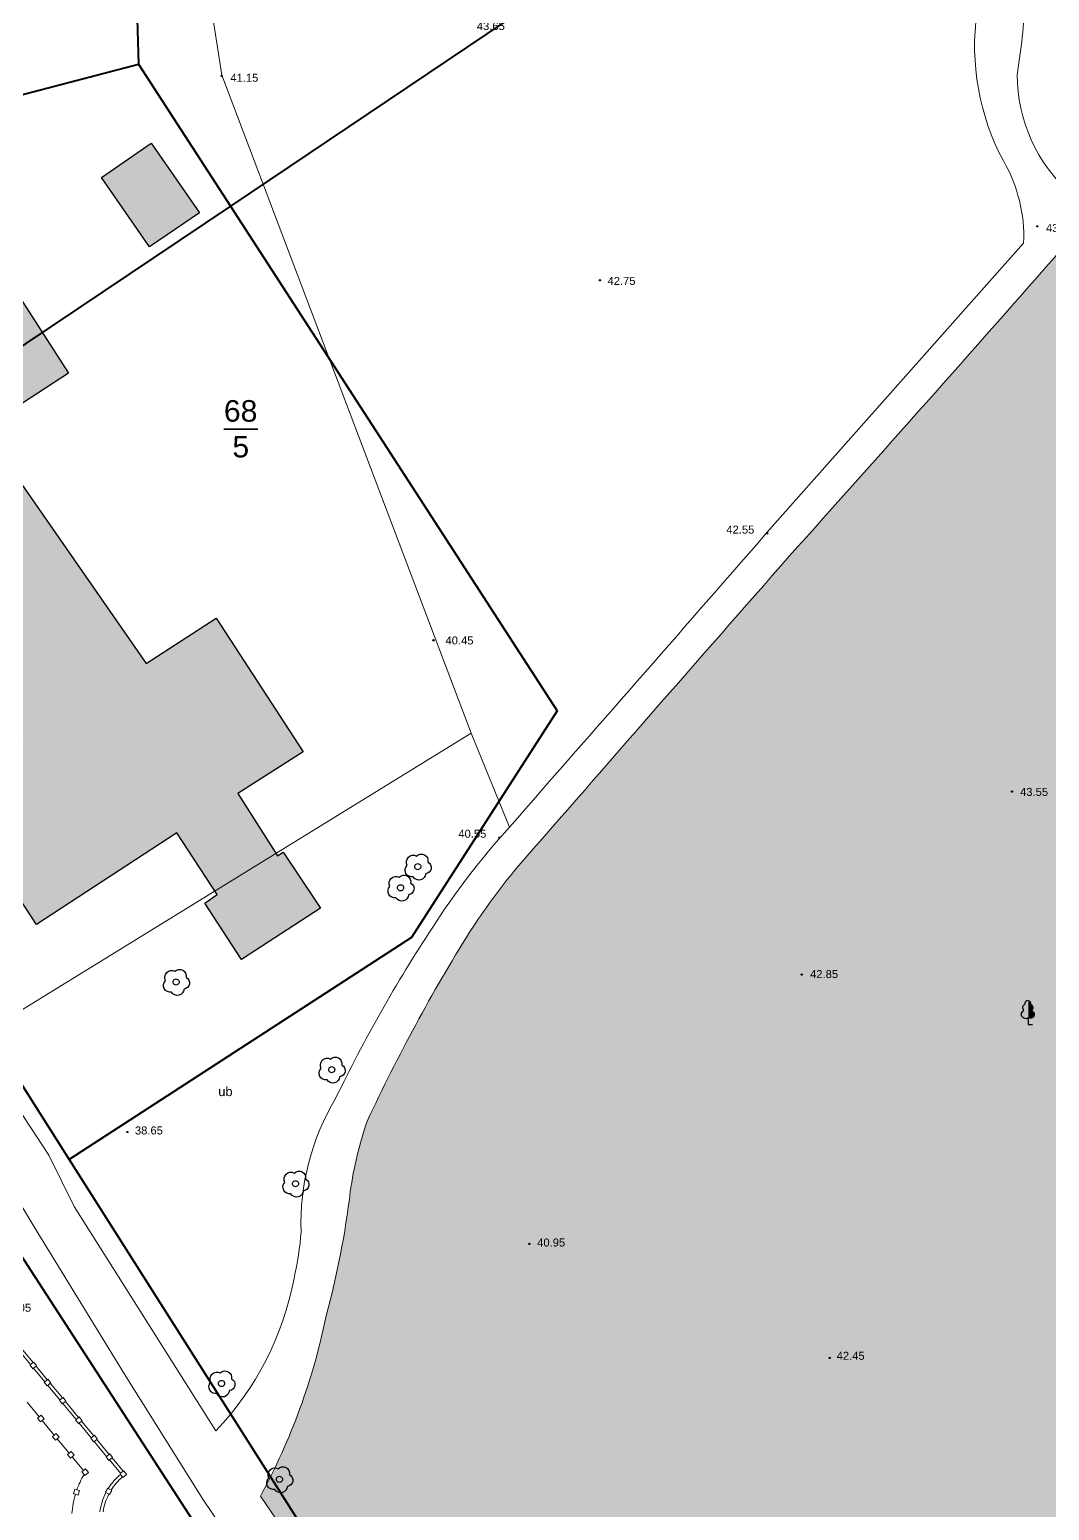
# Model space of a CAD drawing. Header units: metres. Extents: x 363857 to 365179, y 5807840 to 5809004.
# Drawn here: x 364695.1 to 364777.9, y 5808546.1 to 5808666.3 of the extents above; entities that cross this region are included whole.
import ezdxf

# ---------------------------------------------------------------- set-up
doc = ezdxf.new("R2010")
doc.units = ezdxf.units.M
doc.header["$LTSCALE"] = 0.5
doc.layers.get('0').update_dxf_attribs({"color": 1, "linetype": 'CONTINUOUS'})
for name, color, linetype in [('Flurstücksgrenze', 5, 'CONTINUOUS'), ('Stk.Befestigungsarten', 1, 'CONTINUOUS'), ('Stk.Bäume', 1, 'CONTINUOUS'), ('Stk.Einfriedungen', 1, 'CONTINUOUS'), ('Stk.Gebäude', 202, 'CONTINUOUS'), ('Stk.Geländehöhen', 1, 'CONTINUOUS'), ('Stk.Topografie allgemein', 1, 'CONTINUOUS'), ('Stk.Waldflächen', 1, 'CONTINUOUS')]:
    doc.layers.add(name, color=color, linetype=linetype)
doc.styles.add('TA  11.0401.0000', font='Arial.ttf')

# ---------------------------------------------------------------- blocks, each defined once
blk = doc.blocks.new('S11..60')
at = {"color": 0, "lineweight": -2}
for points in [[(0.165, 0.075, -0.7675055), (0.13, -0.115, -0.7475991), (-0.075, -0.165, -0.7388858), (-0.175, 0.02, -0.7315501), (-0.02, 0.175, -0.7388858)], [(0.0433, -0.025, -0.5773503), (-0.0433, -0.025, -0.5773503), (0, 0.05, -0.5773503)]]:
    blk.add_lwpolyline(points, format="xyb", close=True, dxfattribs=at)
blk = doc.blocks.new('Geländehöhe')
at = {"color": 0, "lineweight": -2}
for points in [[(0.0087, -0.005, -0.5773503), (-0.0087, -0.005, -0.5773503), (0, 0.01, -0.5773503)], [(0.0043, -0.0025, -0.5773503), (-0.0043, -0.0025, -0.5773503), (0, 0.005, -0.5773503)]]:
    blk.add_lwpolyline(points, format="xyb", close=True, dxfattribs=at)
blk = doc.blocks.new('S11..150')
at = {"lineweight": -2}
blk.add_hatch(color=0, dxfattribs=at).paths.add_polyline_path([(0, 0.055), (0, 0.2), (0.0074, 0.199), (0.0142, 0.196), (0.0197, 0.191), (0.0236, 0.1846), (0.0254, 0.1774), (0.025, 0.17), (0.0326, 0.1648), (0.0386, 0.1578), (0.0426, 0.1495), (0.0442, 0.1404), (0.0435, 0.1312), (0.0403, 0.1225), (0.035, 0.115), (0.0434, 0.1099), (0.0501, 0.1026), (0.0545, 0.0938), (0.0562, 0.0841), (0.0552, 0.0743), (0.0515, 0.0652), (0.0454, 0.0575), (0.0373, 0.0517), (0.028, 0.0485), (0.0182, 0.048), (0.0086, 0.0502)], flags=0)
at = {"color": 0, "lineweight": -2}
blk.add_lwpolyline([(0, 0.055, -1.1324178), (-0.035, 0.115, -0.4985403), (-0.025, 0.17, -0.4807787), (0, 0.2)], format="xyb", dxfattribs=at)
blk.add_lwpolyline([(0, 0.055), (0, 0), (0.035, 0)], dxfattribs=at)

msp = doc.modelspace()

# ---------------------------------------------------------------- hatches: boundary and pattern name
at = {"layer": 'Stk.Gebäude', "lineweight": 18, "true_color": 0xffffff}
for points in [[(364704.89, 5808648.69), (364700.98, 5808654.34), (364705, 5808657.12), (364708.93, 5808651.46)], [(364710.363, 5808596.112), (364707.085, 5808601.115), (364695.707, 5808593.66), (364688.634, 5808604.445), (364694.648, 5808608.389), (364684.746, 5808623.643), (364680.964, 5808621.174), (364677.968, 5808625.763), (364679.582, 5808626.817), (364676.488, 5808631.538), (364674.364, 5808630.157), (364669.139, 5808638.191), (364672.809, 5808640.588), (364674.459, 5808638.108), (364691.361, 5808649.212), (364698.294, 5808638.431), (364691.353, 5808633.927), (364704.596, 5808614.853), (364710.286, 5808618.551), (364717.343, 5808607.693), (364712.038, 5808604.292), (364715.278, 5808599.24), (364715.738, 5808599.548), (364718.764, 5808594.98), (364712.356, 5808590.814), (364709.359, 5808595.406)]]:
    msp.add_hatch(color=7, dxfattribs=at).paths.add_polyline_path(points, flags=0)
at = {"layer": 'Stk.Gebäude', "lineweight": 18, "true_color": 0xcccccc}
msp.add_hatch(color=254, dxfattribs=at).paths.add_polyline_path([(364704.89, 5808648.69), (364700.98, 5808654.34), (364705, 5808657.12), (364708.93, 5808651.46)], flags=0)
at = {"layer": 'Stk.Gebäude', "lineweight": 18}
msp.add_hatch(color=11, dxfattribs=at).paths.add_polyline_path([(364710.363, 5808596.112), (364707.085, 5808601.115), (364695.707, 5808593.66), (364688.634, 5808604.445), (364694.648, 5808608.389), (364684.746, 5808623.643), (364680.964, 5808621.174), (364677.968, 5808625.763), (364679.582, 5808626.817), (364676.488, 5808631.538), (364674.364, 5808630.157), (364669.139, 5808638.191), (364672.809, 5808640.588), (364674.459, 5808638.108), (364691.361, 5808649.212), (364698.294, 5808638.431), (364691.353, 5808633.927), (364704.596, 5808614.853), (364710.286, 5808618.551), (364717.343, 5808607.693), (364712.038, 5808604.292), (364715.278, 5808599.24), (364715.738, 5808599.548), (364718.764, 5808594.98), (364712.356, 5808590.814), (364709.359, 5808595.406)], flags=0)
at = {"layer": 'Stk.Waldflächen', "lineweight": 18, "true_color": 0xb3ff7f}
for points in [[(364834.5256, 5808670.6513), (364837.9191, 5808671.312), (364841.5183, 5808671.9712), (364845.2522, 5808672.7375), (364846.4928, 5808673.0607), (364849.5965, 5808674.2842), (364855.2546, 5808677.0817), (364858.0769, 5808678.4137, 0.00659617), (364861.4913, 5808680.2318), (364867.143, 5808684.1098), (364870.9568, 5808686.7085), (364873.8923, 5808688.74), (364875.6107, 5808690.032), (364878.3685, 5808692.5438), (364880.9171, 5808695.2595), (364883.4426, 5808697.8779), (364886.9153, 5808701.4382), (364891.6016, 5808706.1679), (364893.9892, 5808708.6349), (364896.1163, 5808710.7998, -0.02340938), (364898.3267, 5808712.6448), (364902.1431, 5808715.1181), (364913.9288, 5808650.2829), (364906.361, 5808645.4922), (364899.4783, 5808641.3161), (364892.4106, 5808637.0941), (364885.4919, 5808632.9378), (364879.0673, 5808629.1542), (364878.389, 5808628.706), (364874.5208, 5808624.2362), (364869.0151, 5808618.1377), (364864.7578, 5808613.4676), (364858.2461, 5808606.233), (364856.1056, 5808603.8311), (364713.8791, 5808547.2331, 0.07437435), (364719.2176, 5808561.8705, 0.03628844), (364721.1798, 5808571.974, -0.04753838), (364722.5687, 5808577.7356, -0.0299755), (364730.8656, 5808593.0496, -0.02890453), (364734.6832, 5808598.2443, -0.00107566), (364756.8142, 5808623.5757, 0.00244497), (364779.0305, 5808648.6247, -0.00655085), (364784.3234, 5808652.9687, 0.00459734), (364800.0792, 5808668.8852, -0.10698131), (364807.0288, 5808673.8447, -0.18291567), (364814.3456, 5808674.0048, 0.028146), (364819.447, 5808671.5425, 0.16013567), (364829.822, 5808670.0503, -0.00502915)], [(364856.1056, 5808603.8311), (364866.0623, 5808600.2262), (364875.1949, 5808596.9995), (364881.8111, 5808594.6518), (364887.4852, 5808592.6483), (364895.9869, 5808589.2956), (364906.0928, 5808585.2734), (364917.4822, 5808580.7702), (364921.6797, 5808578.0866), (364934.3953, 5808570.256), (364780.8809, 5808445.1211), (364779.0683, 5808447.3369), (364774.0009, 5808454.437), (364764.6455, 5808468.6726), (364761.6172, 5808473.7248), (364755.9606, 5808483.3852), (364743.58, 5808502.6026), (364733.2593, 5808517.6359), (364726.0778, 5808529.9147), (364716.5473, 5808543.3564), (364713.8791, 5808547.2331)]]:
    msp.add_hatch(color=71, dxfattribs=at).paths.add_polyline_path(points, flags=0)

# ---------------------------------------------------------------- linework, layer by layer
at = {"layer": 'Flurstücksgrenze', "color": 7, "linetype": 'Continuous', "lineweight": 40}
for p, q in [((364701.161, 5808758.62), (364703.994, 5808663.529)), ((364733.825, 5808667.048), (364711.445, 5808652.017)), ((364711.445, 5808652.017), (364737.974, 5808611.024)), ((364667.835, 5808622.738), (364698.368, 5808574.568)), ((364737.974, 5808611.024), (364726.141, 5808592.62)), ((364726.141, 5808592.62), (364698.368, 5808574.568)), ((364698.368, 5808574.568), (364746.144, 5808499.196)), ((364692.76, 5808569.416), (364773.383, 5808444.993))]:
    msp.add_line(p, q, dxfattribs=at)
at = {"layer": 'Flurstücksgrenze', "color": 7, "linetype": 'Continuous', "lineweight": 35}
msp.add_line((364710.9175, 5808633.9), (364713.6825, 5808633.9), dxfattribs=at)
at = {"layer": 'Flurstücksgrenze', "color": 7, "linetype": 'Continuous', "lineweight": 40}
msp.add_lwpolyline([(364656.744, 5808651.166), (364703.994, 5808663.529), (364711.445, 5808652.017), (364667.835, 5808622.738), (364657.731, 5808639.981), (364656.744, 5808651.166)], close=True, dxfattribs=at)
at = {"layer": 'Stk.Einfriedungen', "color": 7, "linetype": 'Continuous', "lineweight": 18}
for p, q in [((364695.2271, 5808557.9142), (364694.1269, 5808559.2538)), ((364695.429, 5808558.0779), (364694.3314, 5808559.4012)), ((364695.429, 5808558.0779), (364695.2271, 5808557.9142)), ((364695.4813, 5808558.1203), (364695.429, 5808558.0779)), ((364695.7143, 5808557.8202), (364695.4813, 5808558.1203)), ((364695.2271, 5808557.9142), (364695.1862, 5808557.8809)), ((364695.1862, 5808557.8809), (364695.4192, 5808557.5808)), ((364695.4192, 5808557.5808), (364695.4697, 5808557.6217)), ((364695.4697, 5808557.6217), (364695.6715, 5808557.7854)), ((364696.3796, 5808556.5248), (364695.4697, 5808557.6217)), ((364695.6715, 5808557.7854), (364695.7143, 5808557.8202)), ((364696.5814, 5808556.6886), (364695.6715, 5808557.7854)), ((364696.3796, 5808556.5248), (364696.3376, 5808556.4908)), ((364696.3376, 5808556.4908), (364696.5706, 5808556.1906)), ((364696.5814, 5808556.6886), (364696.3796, 5808556.5248)), ((364696.5706, 5808556.1906), (364696.6221, 5808556.2323)), ((364696.6328, 5808556.7302), (364696.5814, 5808556.6886)), ((364696.6221, 5808556.2323), (364696.8239, 5808556.3961)), ((364697.6023, 5808555.0483), (364696.6221, 5808556.2323)), ((364696.8656, 5808556.43), (364696.6328, 5808556.7302)), ((364696.8239, 5808556.3961), (364696.8656, 5808556.43)), ((364697.8041, 5808555.212), (364696.8239, 5808556.3961)), ((364697.6023, 5808555.0483), (364697.5657, 5808555.0186)), ((364697.5657, 5808555.0186), (364697.7987, 5808554.7184)), ((364697.8041, 5808555.212), (364697.6023, 5808555.0483)), ((364697.7987, 5808554.7184), (364697.8445, 5808554.7555)), ((364697.8608, 5808555.2581), (364697.8041, 5808555.212)), ((364697.8445, 5808554.7555), (364698.0464, 5808554.9193)), ((364698.9193, 5808553.4571), (364697.8445, 5808554.7555)), ((364698.0938, 5808554.9578), (364697.8608, 5808555.2581)), ((364698.0464, 5808554.9193), (364698.0938, 5808554.9578)), ((364699.1211, 5808553.621), (364698.0464, 5808554.9193)), ((364695.9252, 5808553.6686), (364695.7926, 5808553.561)), ((364695.7926, 5808553.561), (364696.0255, 5808553.2608)), ((364696.0877, 5808553.8004), (364695.9252, 5808553.6686)), ((364696.0255, 5808553.2608), (364696.1667, 5808553.3753)), ((364696.3206, 5808553.5002), (364696.0877, 5808553.8004)), ((364696.1667, 5808553.3753), (364696.3206, 5808553.5002)), ((364698.9193, 5808553.4571), (364698.8767, 5808553.4226)), ((364698.8767, 5808553.4226), (364699.1097, 5808553.1224)), ((364699.1211, 5808553.621), (364698.9193, 5808553.4571)), ((364699.1718, 5808553.662), (364699.1211, 5808553.621)), ((364699.1615, 5808553.1645), (364699.3634, 5808553.3282)), ((364699.4047, 5808553.3618), (364699.1718, 5808553.662)), ((364699.3634, 5808553.3282), (364699.4047, 5808553.3618)), ((364700.3521, 5808552.1337), (364699.3634, 5808553.3282)), ((364697.1452, 5808552.187), (364697.0077, 5808552.0756)), ((364697.0077, 5808552.0756), (364697.2407, 5808551.7754)), ((364697.3028, 5808552.315), (364697.1452, 5808552.187)), ((364697.5358, 5808552.0148), (364697.3028, 5808552.315)), ((364699.1097, 5808553.1224), (364699.1615, 5808553.1645)), ((364700.1503, 5808551.9699), (364699.1615, 5808553.1645)), ((364700.3521, 5808552.1337), (364700.1503, 5808551.9699)), ((364700.4029, 5808552.1748), (364700.3521, 5808552.1337)), ((364700.6358, 5808551.8746), (364700.4029, 5808552.1748)), ((364697.2407, 5808551.7754), (364697.3867, 5808551.8938)), ((364697.3867, 5808551.8938), (364697.5358, 5808552.0148)), ((364698.5212, 5808550.8537), (364698.3545, 5808550.7185)), ((364698.7542, 5808550.5535), (364698.5212, 5808550.8537)), ((364700.1503, 5808551.9699), (364700.1078, 5808551.9354)), ((364700.1078, 5808551.9354), (364700.3408, 5808551.6352)), ((364700.3408, 5808551.6352), (364700.3925, 5808551.6772)), ((364700.3925, 5808551.6772), (364700.5945, 5808551.841)), ((364701.3976, 5808550.4631), (364700.3925, 5808551.6772)), ((364700.5945, 5808551.841), (364700.6358, 5808551.8746)), ((364701.5995, 5808550.6269), (364700.5945, 5808551.841)), ((364698.3545, 5808550.7185), (364698.2261, 5808550.6143)), ((364698.2261, 5808550.6143), (364698.4591, 5808550.3141)), ((364698.4591, 5808550.3141), (364698.596, 5808550.4252)), ((364698.596, 5808550.4252), (364698.7542, 5808550.5535)), ((364701.3976, 5808550.4631), (364701.355, 5808550.4285)), ((364701.355, 5808550.4285), (364701.588, 5808550.1283)), ((364701.5995, 5808550.6269), (364701.3976, 5808550.4631)), ((364701.588, 5808550.1283), (364701.6399, 5808550.1704)), ((364701.6501, 5808550.6679), (364701.5995, 5808550.6269)), ((364701.6399, 5808550.1704), (364701.8417, 5808550.3341)), ((364702.5346, 5808549.0894), (364701.6399, 5808550.1704)), ((364701.8831, 5808550.3677), (364701.6501, 5808550.6679)), ((364701.8417, 5808550.3341), (364701.8831, 5808550.3677)), ((364702.7365, 5808549.2533), (364701.8417, 5808550.3341)), ((364699.5169, 5808549.3068), (364699.3885, 5808549.2026)), ((364699.3885, 5808549.2026), (364699.562, 5808548.9792)), ((364699.6837, 5808549.442), (364699.5169, 5808549.3068)), ((364699.562, 5808548.9792), (364699.6215, 5808548.9025)), ((364699.6215, 5808548.9025), (364699.9166, 5808549.1419)), ((364699.9166, 5808549.1419), (364699.6837, 5808549.442)), ((364702.5346, 5808549.0894), (364702.492, 5808549.0549)), ((364702.492, 5808549.0549), (364702.5343, 5808549.0005)), ((364702.5343, 5808549.0005), (364702.6938, 5808548.795)), ((364702.7365, 5808549.2533), (364702.5346, 5808549.0894)), ((364702.6938, 5808548.795), (364702.725, 5808548.7547)), ((364702.725, 5808548.7547), (364703.0201, 5808548.9941)), ((364702.7871, 5808549.2943), (364702.7365, 5808549.2533)), ((364703.0201, 5808548.9941), (364702.7871, 5808549.2943)), ((364698.8199, 5808547.7869), (364698.716, 5808547.4214)), ((364698.716, 5808547.4214), (364698.8615, 5808547.3835)), ((364698.9804, 5808547.7451), (364698.8199, 5808547.7869)), ((364698.8615, 5808547.3835), (364699.0837, 5808547.3254)), ((364699.1876, 5808547.6909), (364698.9804, 5808547.7451)), ((364699.0837, 5808547.3254), (364699.1876, 5808547.6909)), ((364701.4897, 5808547.8812), (364701.2962, 5808547.5542)), ((364701.2962, 5808547.5542), (364701.3464, 5808547.523)), ((364701.3464, 5808547.523), (364701.5679, 5808547.3855)), ((364701.535, 5808547.8531), (364701.4897, 5808547.8812)), ((364701.7558, 5808547.716), (364701.535, 5808547.8531)), ((364701.5679, 5808547.3855), (364701.6191, 5808547.3536)), ((364701.6191, 5808547.3536), (364701.8125, 5808547.6807)), ((364701.8125, 5808547.6807), (364701.7558, 5808547.716))]:
    msp.add_line(p, q, dxfattribs=at)
for centre, radius, start, end in [((364705.6319, 5808545.2938), 4.8306, 129.885271, 148.007887), ((364705.6318, 5808545.2938), 4.5706, 130.00061, 147.997009), ((364705.6321, 5808545.2941), 4.8306, 152.522162, 171.954774), ((364705.632, 5808545.2942), 4.5706, 152.770918, 171.724314)]:
    msp.add_arc(centre, radius, start, end, dxfattribs=at)
at = {"layer": 'Stk.Gebäude', "color": 7, "linetype": 'Continuous', "lineweight": 25}
msp.add_lwpolyline([(364704.89, 5808648.69), (364700.98, 5808654.34), (364705, 5808657.12), (364708.93, 5808651.46), (364704.89, 5808648.69)], close=True, dxfattribs=at)
msp.add_lwpolyline([(364691.361, 5808649.212), (364698.294, 5808638.431), (364691.353, 5808633.927), (364704.596, 5808614.853), (364710.286, 5808618.551), (364717.343, 5808607.693), (364712.038, 5808604.292), (364715.278, 5808599.24), (364715.738, 5808599.548), (364718.764, 5808594.98), (364712.356, 5808590.814), (364709.359, 5808595.406), (364710.363, 5808596.112), (364710.363, 5808596.112), (364707.085, 5808601.115), (364695.707, 5808593.66), (364688.634, 5808604.445)], dxfattribs=at)
at = {"layer": 'Stk.Topografie allgemein', "color": 7, "linetype": 'Continuous', "lineweight": 9}
for p, q in [((364695.2944, 5808763.2039), (364710.7458, 5808662.6564)), ((364710.7458, 5808662.6564), (364730.9987, 5808609.2159)), ((364775.8385, 5808649.0019), (364754.8147, 5808625.2794)), ((364730.9987, 5808609.2159), (364694.0101, 5808586.411)), ((364730.9987, 5808609.2159), (364734.0912, 5808601.5657)), ((364696.7078, 5808574.9151), (364691.6904, 5808582.5532)), ((364688.7824, 5808580.2713), (364695.5232, 5808569.1124)), ((364698.7619, 5808570.7522), (364696.7078, 5808574.9151)), ((364698.7619, 5808570.7522), (364710.2694, 5808552.5441)), ((364702.8534, 5808557.1487), (364695.5232, 5808569.1124)), ((364709.2158, 5808546.9919), (364702.8534, 5808557.1487)), ((364713.8791, 5808547.2331), (364716.5473, 5808543.3564)), ((364722.5594, 5808527.1831), (364709.2158, 5808546.9919))]:
    msp.add_line(p, q, dxfattribs=at)
at = {"layer": 'Stk.Topografie allgemein', "color": 7, "linetype": 'Continuous', "lineweight": 18}
for p, q in [((364695.9252, 5808553.6686), (364694.948, 5808554.8553)), ((364697.1452, 5808552.187), (364696.1667, 5808553.3753)), ((364698.3545, 5808550.7185), (364697.3867, 5808551.8938)), ((364699.5169, 5808549.3068), (364698.596, 5808550.4252))]:
    msp.add_line(p, q, dxfattribs=at)
at = {"layer": 'Stk.Topografie allgemein', "color": 7, "linetype": 'Continuous', "lineweight": 9}
for centre, radius, start, end in [((364724.5947, 5808671.0722), 51.4069, 350.608215, 357.49356), ((364791.6244, 5808665.0086), 19.7667, 171.995574, 208.123479), ((364788.3312, 5808662.7299), 13.0188, 180.204805, 228.211439), ((364763.5071, 5808649.513), 12.342, 357.626392, 30.037804), ((362206.6538, 5810907.7242), 3423.5438, 318.1495712, 318.7099152), ((357542.9941, 5814906.8071), 9563.8876, 318.75532203, 318.94399103), ((370633.1744, 5803467.3088), 7817.8448, 138.73436636, 138.98088836), ((364780.3952, 5808559.6306), 62.4709, 137.834476, 147.313474), ((364777.6667, 5808562.6555), 55.8045, 140.376433, 146.999019), ((364829.7095, 5808526.5751), 121.8329, 146.754347, 154.23491), ((364854.3234, 5808516.2574), 145.3921, 148.117906, 154.985727), ((364736.9333, 5808569.3705), 19.7587, 149.044841, 181.905721), ((364752.1055, 5808567.5672), 31.2381, 161.003376, 171.890175), ((364650.6849, 5808580.4225), 70.9994, 344.852881, 353.165931), ((364692.9343, 5808570.4649), 24.3144, 346.823161, 355.868986), ((364692.7013, 5808569.3533), 24.3144, 316.264614, 349.499766), ((364667.6187, 5808572.3972), 52.6617, 331.455249, 348.46927)]:
    msp.add_arc(centre, radius, start, end, dxfattribs=at)
at = {"layer": 'Stk.Topografie allgemein', "color": 7, "linetype": 'Continuous', "lineweight": 18}
for centre, start, end in [((364705.6887, 5808545.3377), 149.27453, 160.258837), ((364705.6892, 5808545.3392), 163.331942, 176.140196)]:
    msp.add_arc(centre, 7.1272, start, end, dxfattribs=at)

# ---------------------------------------------------------------- block references
at = {"layer": 'Stk.Bäume', "color": 7, "xscale": 4.95, "yscale": 4.95}
for p in [(364726.657, 5808598.3594), (364725.2573, 5808596.6484), (364707.0367, 5808588.9928), (364719.6702, 5808581.8717), (364716.7298, 5808572.6114), (364710.7244, 5808556.3828), (364715.4243, 5808548.596)]:
    msp.add_blockref('S11..60', p, dxfattribs=at)
at = {"layer": 'Stk.Geländehöhen', "color": 7, "xscale": 5, "yscale": 5}
for p in [(364710.7312, 5808662.5858, 41.146), (364776.9479, 5808650.3681, 43.946), (364741.4426, 5808645.987, 42.746), (364755.0334, 5808625.4341, 42.546), (364727.931, 5808616.7525, 40.446), (364774.8855, 5808604.4607, 43.546), (364733.2811, 5808600.7082, 40.546), (364757.8229, 5808589.5936, 42.846), (364703.0857, 5808576.8069, 38.646), (364735.7214, 5808567.7211, 40.946), (364760.0943, 5808558.4596, 42.446)]:
    msp.add_blockref('Geländehöhe', p, dxfattribs=at)
at = {"layer": 'Stk.Waldflächen', "color": 7, "xscale": 9.85, "yscale": 9.85}
msp.add_blockref('S11..150', (364776.2112, 5808585.541), dxfattribs=at)

# ---------------------------------------------------------------- texts
at = {"layer": 'Flurstücksgrenze', "color": 7, "lineweight": 35, "char_height": 1.75, "attachment_point": 7, "line_spacing_factor": 0.84, "style": 'TA  11.0401.0000'}
for s, insert in [('68', (364710.9175, 5808634.4775)), ('5', (364711.6088, 5808631.5725))]:
    msp.add_mtext(s, dxfattribs=dict(at, insert=insert))
at = {"layer": 'Stk.Befestigungsarten', "color": 7, "lineweight": 18, "insert": (364710.4589, 5808579.7148), "char_height": 0.75, "attachment_point": 7, "line_spacing_factor": 0.84, "style": 'TA  11.0401.0000'}
msp.add_mtext('ub', dxfattribs=at)
at = {"layer": 'Stk.Geländehöhen', "color": 7, "lineweight": 18, "char_height": 0.65, "attachment_point": 7, "line_spacing_factor": 0.84, "style": 'TA  11.0401.0000'}
for s, insert in [('43.65', (364731.45, 5808666.3)), ('41.15', (364711.44, 5808662.1)), ('43.95', (364777.65, 5808649.9)), ('42.75', (364742.06, 5808645.6)), ('42.55', (364751.705, 5808625.4)), ('40.45', (364728.905, 5808616.4)), ('43.55', (364775.55, 5808604.1)), ('40.55', (364729.95, 5808600.7)), ('42.85', (364758.505, 5808589.3)), ('38.65', (364703.695, 5808576.6)), ('40.95', (364736.35, 5808567.5)), ('38.05', (364692.995, 5808562.2)), ('42.45', (364760.66, 5808558.3))]:
    msp.add_mtext(s, dxfattribs=dict(at, insert=insert))

doc.saveas('drawing.dxf')
